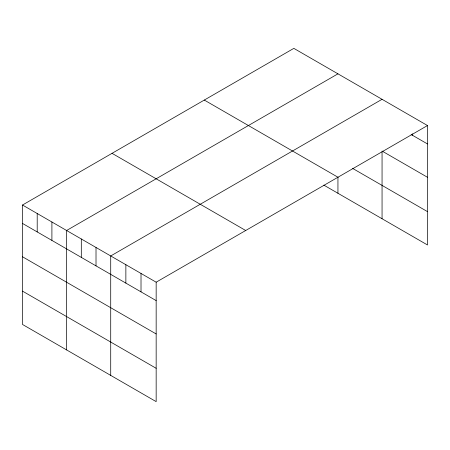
<?xml version="1.0" encoding="UTF-8"?>
<svg xmlns="http://www.w3.org/2000/svg" width="450" height="450" viewBox="0 0 450 450"><rect width="100%" height="100%" fill="white"/><g stroke="black" fill="none" stroke-linecap="round" stroke-linejoin="round"><path stroke-width="0.67" d="M22.5 205.026L156.161 282.195L156.161 401.631L22.5 324.456L22.5 205.026L293.839 48.369L427.5 125.544L427.5 244.974L323.831 185.119M337.944 73.839L66.611 230.49L66.611 349.926M382.056 99.304L110.717 255.96L110.717 375.39M156.161 282.195L427.5 125.544M411.137 134.505L427.5 143.949M382.056 151.048L427.5 177.289M352.648 168.418L427.5 211.635M204.294 100.069L337.961 177.238M112.039 153.332L245.706 230.501M22.5 223.436L156.161 300.606M22.5 256.776L156.161 333.945M22.5 291.122L156.161 368.291M412.352 133.841L412.352 135.208M382.056 151.74L382.056 218.734M337.944 177.294L337.944 193.269M141.013 273.448L141.013 291.859M125.865 264.707L125.865 283.112M96.013 247.472L96.013 265.877M81.309 238.984L81.309 257.389M51.907 222.002L51.907 240.412M37.204 213.514L37.204 231.924"/></g></svg>
